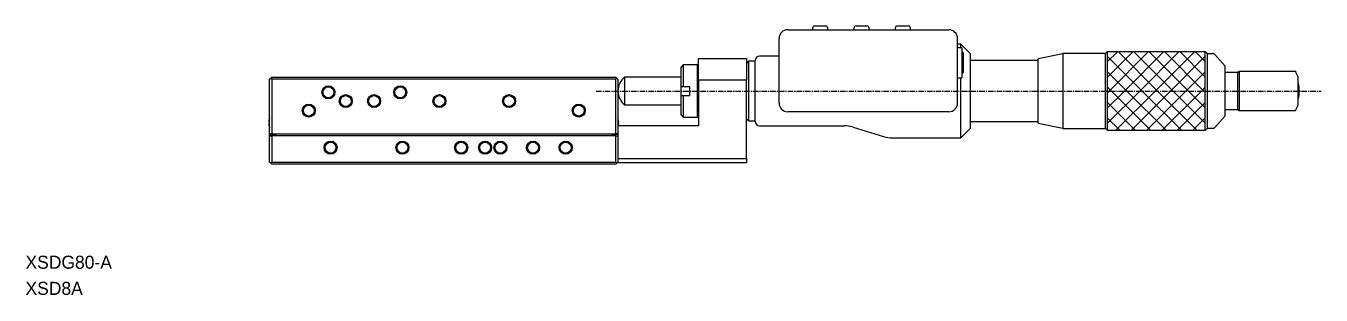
# Model space of a CAD drawing. Extents: x 1683 to 2292, y -88 to 224.
# Drawn here: x 1683.1 to 1980.6, y -87.8 to -26 of the extents above; entities that cross this region are included whole.
import ezdxf

# ---------------------------------------------------------------- set-up
doc = ezdxf.new("R2010")
doc.units = 0
doc.linetypes.add('CENTER', pattern=[2, 1.25, -0.25, 0.25, -0.25])
doc.layers.get('0').update_dxf_attribs({"linetype": 'CONTINUOUS'})
doc.layers.add('CENTER', color=1, linetype='CENTER')

# ---------------------------------------------------------------- blocks, each defined once
blk = doc.blocks.new('*X9')
at = {"color": 0, "linetype": 'CONTINUOUS'}
for p, q in [((1931.5, -37.8), (1937.35, -31.94)), ((1931.5, -34.26), (1933.81, -31.94)), ((1931.89, -40.94), (1940.89, -31.94)), ((1943.06, -40.94), (1934.06, -31.94)), ((1935.42, -40.94), (1944.42, -31.94)), ((1946.6, -40.94), (1937.6, -31.94)), ((1938.96, -40.94), (1947.96, -31.94)), ((1950.13, -40.94), (1941.13, -31.94)), ((1942.49, -40.94), (1951.49, -31.94)), ((1953.67, -40.94), (1944.67, -31.94)), ((1954, -37.74), (1948.2, -31.94)), ((1954, -34.2), (1951.74, -31.94)), ((1939.52, -40.94), (1931.5, -32.91)), ((1946.03, -40.94), (1954, -32.97)), ((1935.99, -40.94), (1931.5, -36.45)), ((1949.56, -40.94), (1954, -36.51)), ((1932.45, -40.94), (1931.5, -39.99)), ((1931.5, -48.4), (1938.96, -40.94)), ((1931.5, -44.87), (1935.42, -40.94)), ((1931.5, -41.33), (1931.89, -40.94)), ((1941.45, -49.94), (1932.45, -40.94)), ((1933.49, -49.94), (1942.49, -40.94)), ((1944.99, -49.94), (1935.99, -40.94)), ((1937.03, -49.94), (1946.03, -40.94)), ((1948.52, -49.94), (1939.52, -40.94)), ((1940.56, -49.94), (1949.56, -40.94)), ((1952.06, -49.94), (1943.06, -40.94)), ((1944.1, -49.94), (1953.1, -40.94)), ((1954, -48.34), (1946.6, -40.94)), ((1954, -44.81), (1950.13, -40.94)), ((1953.1, -40.94), (1954, -40.04)), ((1954, -41.27), (1953.67, -40.94)), ((1937.92, -49.94), (1931.5, -43.52)), ((1947.63, -49.94), (1954, -43.58)), ((1934.38, -49.94), (1931.5, -47.06)), ((1951.17, -49.94), (1954, -47.12))]:
    blk.add_line(p, q, dxfattribs=at)

msp = doc.modelspace()

# ---------------------------------------------------------------- linework, layer by layer
at = {"color": 7, "linetype": 'CONTINUOUS'}
for p, q in [((1863.79, -26.49), (1863.79, -26.89)), ((1864.29, -25.99), (1866.79, -25.99)), ((1867.29, -26.89), (1867.29, -26.49)), ((1873.29, -26.49), (1873.29, -26.89)), ((1873.79, -25.99), (1876.29, -25.99)), ((1876.79, -26.89), (1876.79, -26.49)), ((1882.79, -26.49), (1882.79, -26.89)), ((1883.29, -25.99), (1885.79, -25.99)), ((1886.29, -26.89), (1886.29, -26.49)), ((1856.1, -43.69), (1856.1, -28.89)), ((1858.1, -26.89), (1866.63, -26.89)), ((1866.63, -26.89), (1894.52, -26.89)), ((1894.52, -26.89), (1895.1, -26.89)), ((1897.1, -43.69), (1897.1, -28.89)), ((1897.85, -30.19), (1897.1, -30.19)), ((1897.1, -30.94), (1898.1, -30.94)), ((1900.1, -32.44), (1897.85, -30.19)), ((1897.85, -30.94), (1897.85, -30.19)), ((1898.1, -30.94), (1898.1, -32.94)), ((1898.1, -31.94), (1898.15, -31.94)), ((1898.4, -32.19), (1898.4, -36.69)), ((1900.1, -49.44), (1900.1, -32.44)), ((1921.3, -32.44), (1915.6, -33.55)), ((1931.1, -32.34), (1921.3, -32.34)), ((1921.3, -32.34), (1921.3, -49.54)), ((1931.5, -31.94), (1931.1, -32.34)), ((1931.1, -49.54), (1931.1, -32.34)), ((1954, -31.94), (1931.5, -31.94)), ((1931.5, -31.94), (1931.5, -49.94)), ((1954.5, -32.44), (1954, -31.94)), ((1954, -49.94), (1954, -31.94)), ((1955.96, -32.44), (1954.5, -32.44)), ((1954.5, -40.94), (1954.5, -32.44)), ((1958.6, -35.24), (1956.19, -32.54)), ((1834.1, -34.94), (1833.6, -35.44)), ((1833.6, -39.94), (1833.6, -35.44)), ((1837.4, -34.94), (1834.1, -34.94)), ((1834.1, -34.94), (1834.1, -39.94)), ((1837.6, -35.14), (1837.4, -34.94)), ((1837.4, -40.94), (1837.4, -34.94)), ((1837.6, -33.44), (1848.6, -33.44)), ((1837.6, -38.44), (1837.6, -33.44)), ((1848.6, -33.44), (1848.6, -38.44)), ((1849.1, -34.09), (1848.6, -34.59)), ((1850.6, -34.09), (1849.1, -34.09)), ((1849.1, -34.09), (1849.1, -47.79)), ((1850.6, -47.94), (1850.6, -33.94)), ((1856.1, -32.94), (1851.6, -32.94)), ((1898.1, -32.94), (1898.1, -35.94)), ((1915.6, -33.94), (1900.1, -33.94)), ((1915.6, -48.33), (1915.6, -33.55)), ((1958.6, -46.64), (1958.6, -35.24)), ((1739.1, -38.24), (1739.35, -37.99)), ((1739.1, -50.74), (1739.1, -38.24)), ((1739.6, -37.74), (1739.35, -37.99)), ((1739.35, -37.99), (1739.6, -38.24)), ((1739.6, -37.74), (1818.6, -37.74)), ((1818.6, -38.24), (1739.6, -38.24)), ((1739.6, -38.24), (1739.6, -50.74)), ((1818.85, -37.99), (1818.6, -37.74)), ((1818.6, -38.24), (1818.85, -37.99)), ((1818.6, -50.74), (1818.6, -38.24)), ((1818.85, -37.99), (1819.1, -38.24)), ((1819.1, -38.24), (1819.1, -50.74)), ((1833.6, -37.77), (1820.66, -37.77)), ((1820.66, -44.12), (1820.66, -37.77)), ((1837.6, -38.44), (1837.6, -48.94)), ((1848.6, -38.44), (1837.6, -38.44)), ((1848.6, -56.44), (1848.6, -38.44)), ((1897.1, -37.94), (1898.1, -37.94)), ((1897.85, -51.69), (1897.85, -37.94)), ((1898.1, -35.94), (1898.1, -37.94)), ((1898.1, -36.94), (1898.15, -36.94)), ((1961.5, -36.69), (1958.6, -36.69)), ((1961.75, -36.44), (1961.5, -36.69)), ((1961.5, -45.19), (1961.5, -36.69)), ((1974.56, -36.44), (1961.75, -36.44)), ((1961.75, -36.44), (1961.75, -45.44)), ((1975.3, -37.69), (1974.83, -36.62)), ((1975.3, -44.19), (1975.3, -37.69)), ((1834.1, -39.94), (1833.6, -39.94)), ((1833.6, -40.94), (1833.6, -39.94)), ((1833.6, -41.94), (1833.6, -40.94)), ((1835.6, -39.94), (1834.1, -39.94)), ((1835.6, -41.94), (1835.6, -39.94)), ((1837.4, -46.94), (1837.4, -40.94)), ((1954.5, -49.44), (1954.5, -40.94)), ((1820.66, -44.12), (1833.6, -44.12)), ((1833.6, -41.94), (1834.1, -41.94)), ((1833.6, -46.44), (1833.6, -41.94)), ((1834.1, -41.94), (1835.6, -41.94)), ((1834.1, -41.94), (1834.1, -46.94)), ((1974.83, -45.26), (1975.3, -44.19)), ((1739.02, -47.35), (1739.03, -47.36)), ((1819.17, -47.36), (1819.17, -47.35)), ((1833.6, -46.44), (1834.1, -46.94)), ((1834.1, -46.94), (1837.4, -46.94)), ((1837.4, -46.94), (1837.6, -46.74)), ((1848.6, -47.29), (1849.1, -47.79)), ((1866.63, -45.69), (1858.1, -45.69)), ((1894.52, -45.69), (1866.63, -45.69)), ((1895.1, -45.69), (1894.52, -45.69)), ((1956.19, -49.34), (1958.6, -46.64)), ((1958.6, -45.19), (1961.5, -45.19)), ((1961.5, -45.19), (1961.75, -45.44)), ((1961.75, -45.44), (1974.56, -45.44)), ((1738.91, -48.06), (1739.03, -48.06)), ((1739.03, -48.42), (1738.91, -48.42)), ((1739.03, -49.13), (1739.02, -49.13)), ((1739.03, -48.06), (1739.03, -48.42)), ((1819.17, -48.42), (1819.17, -48.06)), ((1819.17, -48.06), (1819.29, -48.06)), ((1819.29, -48.42), (1819.17, -48.42)), ((1819.17, -49.13), (1819.17, -49.13)), ((1837.6, -48.94), (1819.21, -48.94)), ((1849.1, -47.79), (1850.6, -47.79)), ((1851.6, -48.94), (1871.05, -48.94)), ((1873.1, -49.25), (1880.1, -51.39)), ((1897.85, -51.69), (1900.1, -49.44)), ((1900.1, -47.94), (1915.6, -47.94)), ((1915.6, -48.33), (1921.3, -49.44)), ((1921.3, -49.54), (1931.1, -49.54)), ((1931.1, -49.54), (1931.5, -49.94)), ((1931.5, -49.94), (1954, -49.94)), ((1954, -49.94), (1954.5, -49.44)), ((1954.5, -49.44), (1955.96, -49.44)), ((1739.1, -50.74), (1739.1, -50.94)), ((1739.6, -50.74), (1739.1, -50.74)), ((1739.1, -51.24), (1739.1, -50.94)), ((1739.1, -50.94), (1740.5, -50.94)), ((1739.1, -51.24), (1739.6, -51.24)), ((1739.1, -57.24), (1739.1, -51.24)), ((1739.6, -50.74), (1818.6, -50.74)), ((1739.6, -51.24), (1739.6, -57.24)), ((1818.6, -51.24), (1739.6, -51.24)), ((1740.5, -50.74), (1740.5, -50.94)), ((1817.7, -50.74), (1817.7, -50.94)), ((1819.1, -50.94), (1817.7, -50.94)), ((1819.1, -50.74), (1818.6, -50.74)), ((1818.6, -51.24), (1819.1, -51.24)), ((1818.6, -57.24), (1818.6, -51.24)), ((1819.1, -50.74), (1819.1, -50.94)), ((1819.1, -50.94), (1819.1, -51.24)), ((1819.1, -51.24), (1819.1, -57.24)), ((1882.14, -51.69), (1897.85, -51.69)), ((1819.1, -56.44), (1848.6, -56.44)), ((1848.6, -56.44), (1848.6, -57.44)), ((1739.35, -57.49), (1739.1, -57.24)), ((1739.35, -57.49), (1739.6, -57.24)), ((1739.6, -57.74), (1739.35, -57.49)), ((1739.6, -57.24), (1818.6, -57.24)), ((1818.6, -57.74), (1739.6, -57.74)), ((1818.6, -57.24), (1818.85, -57.49)), ((1818.85, -57.49), (1818.6, -57.74)), ((1819.1, -57.24), (1818.85, -57.49)), ((1819.1, -57.44), (1819.1, -57.24)), ((1848.6, -57.44), (1819.1, -57.44))]:
    msp.add_line(p, q, dxfattribs=at)
at = {"color": 3, "linetype": 'CONTINUOUS'}
for centre in [(1752.6, -41.24), (1769.1, -41.24), (1748.1, -45.44), (1756.6, -43.24), (1763.1, -43.24), (1778.1, -43.24), (1794.1, -43.24), (1810.1, -45.44), (1753.1, -53.94), (1769.6, -53.94), (1783.1, -53.94), (1788.6, -53.94), (1792.1, -53.94), (1799.6, -53.94), (1807.1, -53.94)]:
    msp.add_circle(centre, 1.5, dxfattribs=at)
at = {"color": 7, "linetype": 'CONTINUOUS'}
for centre in [(1752.6, -41.24), (1769.1, -41.24), (1748.1, -45.44), (1756.6, -43.24), (1763.1, -43.24), (1778.1, -43.24), (1794.1, -43.24), (1810.1, -45.44), (1753.1, -53.94), (1769.6, -53.94), (1783.1, -53.94), (1788.6, -53.94), (1792.1, -53.94), (1799.6, -53.94), (1807.1, -53.94)]:
    msp.add_circle(centre, 1.25, dxfattribs=at)
for centre, radius, start, end in [((1864.29, -26.49), 0.5, 90, 180), ((1866.79, -26.49), 0.5, 0, 90), ((1873.79, -26.49), 0.5, 90, 180), ((1876.29, -26.49), 0.5, 0, 90), ((1883.29, -26.49), 0.5, 90, 180), ((1885.79, -26.49), 0.5, 0, 90), ((1858.1, -28.89), 2, 90, 180), ((1895.1, -28.89), 2, 0, 90), ((1898.15, -32.19), 0.25, 0, 90), ((1955.96, -32.74), 0.3, 41.7603, 90), ((1851.6, -33.94), 1, 90, 180), ((1823.1, -40.94), 4, 127.4627, 180), ((1898.15, -36.69), 0.25, 270, 0), ((1974.56, -36.74), 0.3, 23.5, 90), ((1823.1, -40.94), 4, 180, 232.5373), ((1968.6, -40.94), 7, 0, 16.835), ((1968.6, -40.94), 7, 343.165, 0), ((1858.1, -43.69), 2, 180, 270), ((1895.1, -43.69), 2, 270, 0), ((1742.1, -48.24), 3.19, 163.8933, 176.7703), ((1742.1, -48.24), 3.2, 159.6359, 163.8775), ((1816.1, -48.24), 3.2, 16.1225, 20.3641), ((1816.1, -48.24), 3.19, 3.2297, 16.1067), ((1974.56, -45.14), 0.3, 270, 336.5), ((1742.1, -48.24), 3.19, 183.2297, 196.1067), ((1742.1, -48.24), 3.2, 196.1225, 200.3641), ((1816.1, -48.24), 3.2, 339.6359, 343.8775), ((1816.1, -48.24), 3.19, 343.8933, 356.7703), ((1851.6, -47.94), 1, 180, 270), ((1871.05, -55.94), 7, 73.0092, 90), ((1955.96, -49.14), 0.3, 270, 318.2397), ((1882.14, -44.69), 7, 253.0092, 270)]:
    msp.add_arc(centre, radius, start, end, dxfattribs=at)
at = {"layer": 'CENTER', "color": 1, "linetype": 'CENTER'}
msp.add_line((1814.1, -40.94), (1980.6, -40.94), dxfattribs=at)

# ---------------------------------------------------------------- block references
at = {"color": 3, "linetype": 'CONTINUOUS'}
msp.add_blockref('*X9', (0, 0), dxfattribs=at)

# ---------------------------------------------------------------- texts
at = {"color": 7, "linetype": 'CONTINUOUS'}
for s, p in [('XSDG80-A', (1683.04, -81.74)), ('XSD8A', (1683.04, -87.74))]:
    msp.add_text(s, height=3, dxfattribs=at).set_placement(p)

doc.saveas('drawing.dxf')
